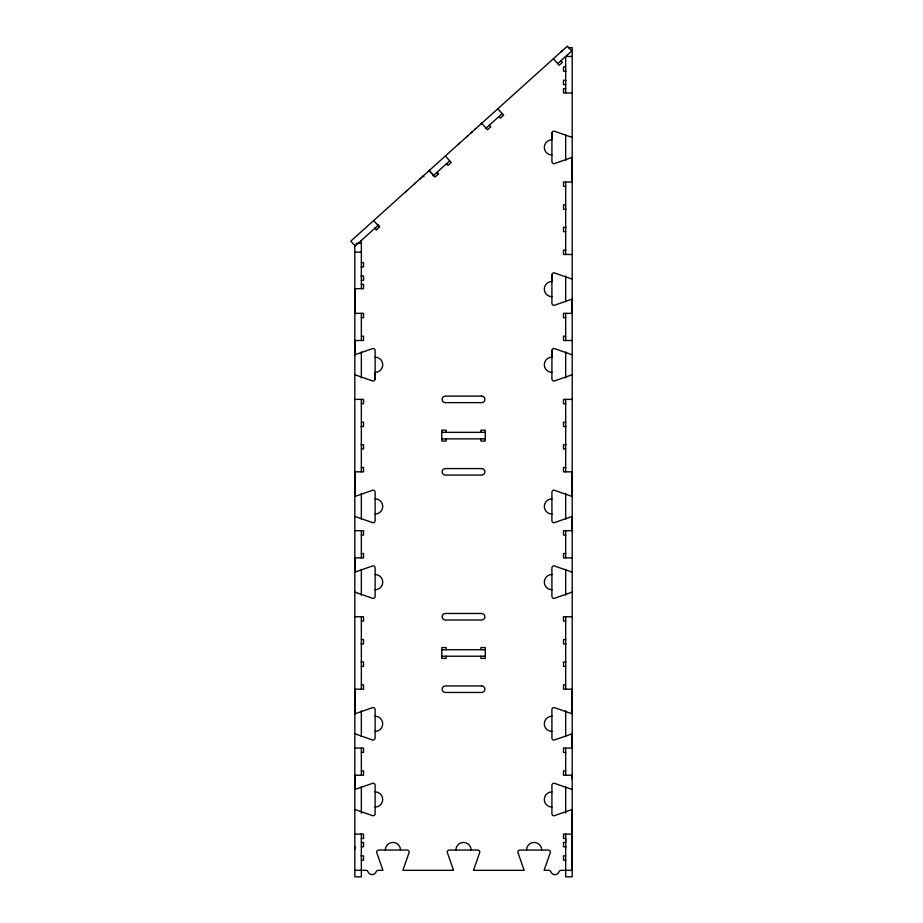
<?xml version="1.0" encoding="UTF-8"?>
<svg xmlns="http://www.w3.org/2000/svg" width="923" height="923" viewBox="0 0 923 923"><rect width="100%" height="100%" fill="white"/><g stroke="black" fill="none" stroke-linecap="round" stroke-linejoin="round"><path stroke-width="1.38" d="M361.355 770.89L363.535 770.89L363.535 775.239L354.836 775.239L354.836 789.396A2.181 2.181 0 0 0 355.459 789.303L372.95 783.189A2.169 2.169 0 0 1 375.13 785.358L375.13 813.613A2.169 2.169 0 0 1 372.95 815.794L355.459 809.667A2.181 2.181 0 0 0 354.836 809.575M354.836 849.045L354.836 846.783M354.836 778.781L354.836 775.239M375.084 379.295L375.13 372.373A7.603 7.603 0 0 0 382.733 364.77A7.603 7.603 0 0 0 375.13 357.166M551.954 132.889L551.908 139.8A7.603 7.603 0 0 0 544.305 147.415A7.603 7.603 0 0 0 551.908 155.018M551.954 274.569L551.908 281.48A7.603 7.603 0 0 0 544.305 289.095A7.603 7.603 0 0 0 551.908 296.698M551.954 350.244L551.908 357.166A7.603 7.603 0 0 0 544.305 364.77A7.603 7.603 0 0 0 551.908 372.373M434.041 174.978L433.314 175.635M407.066 190.496L405.474 191.926M459.539 143.25L457.946 144.68M414.473 183.827L415.488 182.916M419.642 179.166L420.657 178.254M429.564 170.236L428.353 171.32M466.946 136.581L467.961 135.669M471.065 132.866L472.115 131.92M474.768 129.532L475.691 128.701M480.825 124.074L482.152 122.886M560.907 51.965L562.522 50.511M378.292 225.177L355.159 246.003L350.798 241.157L567.368 46.15L571.741 50.996L557.711 63.618M433.152 175.774L449.72 160.856L451.174 162.471L447.943 165.379L446.49 163.763M485.89 128.285L502.193 113.61M422.296 176.778L423.219 175.947L423.945 176.755M568.291 47.65L572.202 47.65L572.202 876.85L565.684 876.85L565.684 833.792M572.202 56.453L565.672 56.453L565.684 92.958M565.684 66.871L563.503 66.871L563.503 71.221L565.984 71.221M565.984 80.278L563.503 80.278L563.503 84.628L565.684 84.628M565.684 88.608L563.503 88.608L563.503 92.958L572.202 92.958M565.684 186.365L563.503 186.365L563.503 182.027L572.202 182.027L572.202 157.498A2.169 2.169 0 0 0 571.579 157.591L554.088 163.706A2.169 2.169 0 0 1 551.908 161.537L551.908 133.281A2.169 2.169 0 0 1 554.088 131.112L571.579 137.227A2.169 2.169 0 0 0 572.202 137.319M565.684 204.848L563.503 204.848L563.503 209.198L565.984 209.198M565.984 227.312L563.503 227.312L563.503 231.65L565.684 231.65M356.14 243.36L361.355 243.36M565.684 250.133L563.503 250.133L563.503 254.471L572.202 254.471M354.836 252.164L361.355 252.164M361.355 262.594L363.535 262.594L363.535 266.932L361.055 266.932M361.055 275.989L363.535 275.989L363.535 280.338L361.355 280.338M361.355 284.319L363.535 284.33L363.535 288.668L354.836 288.668L354.836 313.347L363.535 313.347L363.535 317.697L361.355 317.697M565.684 317.697L563.503 317.697L563.503 313.347L572.202 313.347L572.202 299.179A2.181 2.181 0 0 0 571.579 299.271L554.088 305.386A2.169 2.169 0 0 1 551.908 303.217L551.908 274.962A2.169 2.169 0 0 1 554.088 272.793L571.579 278.908A2.181 2.181 0 0 0 572.202 279M361.355 336.168L363.535 336.168L363.535 340.518L354.836 340.518L354.836 354.686A2.181 2.181 0 0 0 355.459 354.594L372.95 348.467A2.169 2.169 0 0 1 375.13 350.636L375.13 378.903A2.169 2.169 0 0 1 372.95 381.072L355.459 374.946A2.181 2.181 0 0 0 354.836 374.853M565.684 336.168L563.503 336.168L563.503 340.518L572.202 340.518M354.836 399.382L363.535 399.382L363.535 403.732L361.355 403.732M572.202 399.382L563.503 399.382L563.503 403.732L565.684 403.732M361.355 422.203L363.535 422.203L363.535 426.553L361.055 426.553M565.684 422.203L563.503 422.203L563.503 426.553L565.984 426.553M441.782 432.345L485.256 432.345M441.782 438.875L485.256 438.875M361.055 444.667L363.535 444.667L363.535 449.016L361.355 449.016M565.984 444.667L563.503 444.667L563.503 449.016L565.684 449.016M361.355 467.488L363.535 467.488L363.535 471.838L354.836 471.838L354.836 496.355A2.169 2.169 0 0 0 355.459 496.274L372.95 490.148A2.169 2.169 0 0 1 375.13 492.317L375.13 520.584A2.169 2.169 0 0 1 372.95 522.753L355.459 516.626A2.181 2.181 0 0 0 354.836 516.534M565.684 467.488L563.503 467.488L563.503 471.838L572.202 471.838L572.202 496.355A2.169 2.169 0 0 1 571.579 496.274L554.088 490.148A2.169 2.169 0 0 0 551.908 492.317L551.908 520.584A2.169 2.169 0 0 0 554.088 522.753L571.579 516.626A2.181 2.181 0 0 1 572.202 516.534L572.202 530.702L563.503 530.702L563.503 535.052L565.684 535.052M354.836 530.702L363.535 530.702L363.535 535.052L361.355 535.052M361.355 553.523L363.535 553.523L363.535 557.873L354.836 557.873L354.836 572.041A2.181 2.181 0 0 0 355.459 571.948L372.95 565.822A2.169 2.169 0 0 1 375.13 568.003L375.13 596.258A2.169 2.169 0 0 1 372.95 598.427L355.459 592.312A2.181 2.181 0 0 0 354.836 592.22M565.684 553.523L563.503 553.523L563.503 557.873L572.202 557.873M354.836 616.737L363.535 616.737L363.535 621.087L361.355 621.087M572.202 616.737L563.503 616.737L563.503 621.087L565.684 621.087M361.355 639.57L363.535 639.57L363.535 643.908L361.055 643.908M565.684 639.57L563.503 639.57L563.503 643.908L565.984 643.908M441.782 649.711L485.256 649.711M441.782 656.23L485.256 656.23M361.055 662.022L363.535 662.022L363.535 666.371L361.355 666.371M565.984 662.022L563.503 662.022L563.503 666.371L565.684 666.371M361.355 684.854L363.535 684.854L363.535 689.193L354.836 689.193L354.836 713.721A2.169 2.169 0 0 0 355.459 713.629L372.95 707.503A2.169 2.169 0 0 1 375.13 709.683L375.13 737.939A2.169 2.169 0 0 1 372.95 740.108L355.459 733.993A2.181 2.181 0 0 0 354.836 733.9M565.684 684.854L563.503 684.854L563.503 689.193L572.202 689.193L572.202 713.721A2.169 2.169 0 0 1 571.579 713.629L554.088 707.503A2.169 2.169 0 0 0 551.908 709.683L551.908 737.939A2.169 2.169 0 0 0 554.088 740.108L571.579 733.993A2.181 2.181 0 0 1 572.202 733.9L572.202 748.068L563.503 748.068L563.503 752.407L565.684 752.407M354.836 748.068L363.535 748.068L363.535 752.407L361.355 752.407M565.684 770.89L563.503 770.89L563.503 775.239L572.202 775.239L572.202 778.781M354.836 834.104L363.535 834.104L363.535 838.453L361.355 838.453M572.202 834.104L563.503 834.104L563.503 838.453L565.684 838.453L565.684 842.434L563.503 842.434L563.503 846.783L566.111 846.783M361.355 842.434L363.535 842.434L363.535 846.783L361.355 846.783M360.928 855.84L363.535 855.84L363.535 860.19L361.355 860.19M565.684 855.84L563.503 855.84L563.503 860.19L565.684 860.19M354.836 870.331L365.946 870.331A2.169 2.169 0 0 1 367.989 871.774A4.35 4.35 0 0 0 376.192 871.774A2.169 2.169 0 0 1 378.245 870.331L382.826 870.331A2.169 2.169 0 0 0 382.733 869.708L376.607 852.217A2.169 2.169 0 0 1 378.788 850.037L407.043 850.037A2.169 2.169 0 0 1 409.212 852.217L403.097 869.708A2.169 2.169 0 0 0 403.005 870.331L453.435 870.331A2.169 2.169 0 0 0 453.343 869.708L447.217 852.217A2.169 2.169 0 0 1 449.386 850.037L477.653 850.037A2.169 2.169 0 0 1 479.822 852.217L473.695 869.708A2.169 2.169 0 0 0 473.603 870.331L524.033 870.331A2.169 2.169 0 0 0 523.941 869.708L517.826 852.217A2.169 2.169 0 0 1 519.995 850.037L548.25 850.037A2.169 2.169 0 0 1 550.431 852.217L544.305 869.708A2.169 2.169 0 0 0 544.212 870.331L548.793 870.331A2.169 2.169 0 0 1 550.546 871.208L551.458 872.927A4.35 4.35 0 0 0 558.438 872.927L559.35 871.208A2.169 2.169 0 0 1 561.092 870.331L572.202 870.331L572.202 809.575A2.181 2.181 0 0 0 571.579 809.667L554.088 815.794A2.169 2.169 0 0 1 551.908 813.613L551.908 785.358A2.169 2.169 0 0 1 554.088 783.189L571.579 789.303A2.181 2.181 0 0 0 572.202 789.396M560.942 60.71L562.407 62.326L559.176 65.233L553.35 58.772M497.832 108.764L503.646 115.225L500.416 118.132L498.962 116.517M489.271 125.251L490.724 126.866L487.494 129.774L481.679 123.313M445.359 156.01L449.72 160.856M437.098 172.232L438.552 173.847M436.798 172.497L438.252 174.112L435.021 177.02L429.207 170.559L432.114 173.789M377.565 224.37L379.745 226.793L376.272 229.919L374.819 228.304M373.688 220.551L379.503 227.012M375.061 228.085L376.515 229.7M565.684 134.62L565.684 160.452M565.684 182.027L565.684 254.471M565.684 276.023L565.684 301.833M565.684 313.347L565.684 340.518M565.684 352.032L565.684 377.83M565.684 399.382L565.684 471.838M565.684 493.39L565.684 519.188M565.684 530.702L565.684 557.873M565.684 569.387L565.684 595.197M565.684 616.737L565.684 689.193M565.684 710.745L565.684 736.554M565.684 748.068L565.684 775.239M565.684 786.581L565.684 813.186M480.906 432.345L480.906 430.176L485.256 430.176L485.256 441.044L480.906 441.044L480.906 438.875M480.906 649.711L480.906 647.531L485.256 647.531L485.256 658.399L480.906 658.399L480.906 656.23M446.132 432.345L446.132 430.176L441.782 430.176L441.782 441.044L446.132 441.044L446.132 438.875M446.132 649.711L446.132 647.531L441.782 647.531L441.782 658.399L446.132 658.399L446.132 656.23M361.355 240.418L361.355 288.668M361.355 313.347L361.355 340.518M361.355 352.032L361.355 377.83M361.355 399.382L361.355 471.838M361.355 493.39L361.355 519.188M361.355 530.702L361.355 557.873M361.355 569.387L361.355 595.197M361.355 616.737L361.355 689.193M361.355 710.745L361.355 736.554M361.355 748.068L361.355 775.239M361.355 786.581L361.355 813.186M361.355 833.792L361.355 876.85L354.836 876.85L354.836 244.733M572.202 354.686A2.181 2.181 0 0 1 571.579 354.594L554.088 348.467A2.169 2.169 0 0 0 551.908 350.636L551.908 378.903A2.169 2.169 0 0 0 554.088 381.072L571.579 374.946A2.181 2.181 0 0 1 572.202 374.853M385.306 850.037A7.603 7.603 0 0 1 392.91 842.434A7.603 7.603 0 0 1 400.524 850.037M455.916 850.037A7.603 7.603 0 0 1 463.519 842.434A7.603 7.603 0 0 1 471.122 850.037M526.514 850.037A7.603 7.603 0 0 1 534.129 842.434A7.603 7.603 0 0 1 541.732 850.037M375.13 498.847A7.603 7.603 0 0 1 382.733 506.45A7.603 7.603 0 0 1 375.13 514.053M375.13 574.521A7.603 7.603 0 0 1 382.733 582.125A7.603 7.603 0 0 1 375.13 589.739M572.202 592.22A2.181 2.181 0 0 0 571.579 592.312L554.088 598.427A2.169 2.169 0 0 1 551.908 596.258L551.908 568.003A2.169 2.169 0 0 1 554.088 565.822L571.579 571.948A2.181 2.181 0 0 0 572.202 572.041M551.908 589.739A7.603 7.603 0 0 1 544.305 582.125A7.603 7.603 0 0 1 551.908 574.521M551.908 514.053A7.603 7.603 0 0 1 544.305 506.45A7.603 7.603 0 0 1 551.908 498.847M375.13 716.202A7.603 7.603 0 0 1 382.733 723.805A7.603 7.603 0 0 1 375.13 731.42M375.13 791.876A7.603 7.603 0 0 1 382.733 799.491A7.603 7.603 0 0 1 375.13 807.094M551.908 807.094A7.603 7.603 0 0 1 544.305 799.491A7.603 7.603 0 0 1 551.908 791.876M551.908 731.42A7.603 7.603 0 0 1 544.305 723.805A7.603 7.603 0 0 1 551.908 716.202M481.633 396.117L445.405 396.117A3.265 3.265 0 0 0 442.14 399.382A3.265 3.265 0 0 0 445.405 402.647L481.633 402.647A3.265 3.265 0 0 0 484.898 399.382A3.265 3.265 0 0 0 481.633 396.117M481.633 468.572L445.405 468.572A3.265 3.265 0 0 0 442.14 471.838A3.265 3.265 0 0 0 445.405 475.091L481.633 475.091A3.265 3.265 0 0 0 484.898 471.838A3.265 3.265 0 0 0 481.633 468.572M481.633 613.483L445.405 613.483A3.265 3.265 0 0 0 442.14 616.737A3.265 3.265 0 0 0 445.405 620.002L481.633 620.002A3.265 3.265 0 0 0 484.898 616.737A3.265 3.265 0 0 0 481.633 613.483M481.633 685.939L445.405 685.939A3.265 3.265 0 0 0 442.14 689.193A3.265 3.265 0 0 0 445.405 692.458L481.633 692.458A3.265 3.265 0 0 0 484.898 689.193A3.265 3.265 0 0 0 481.633 685.939"/></g></svg>
